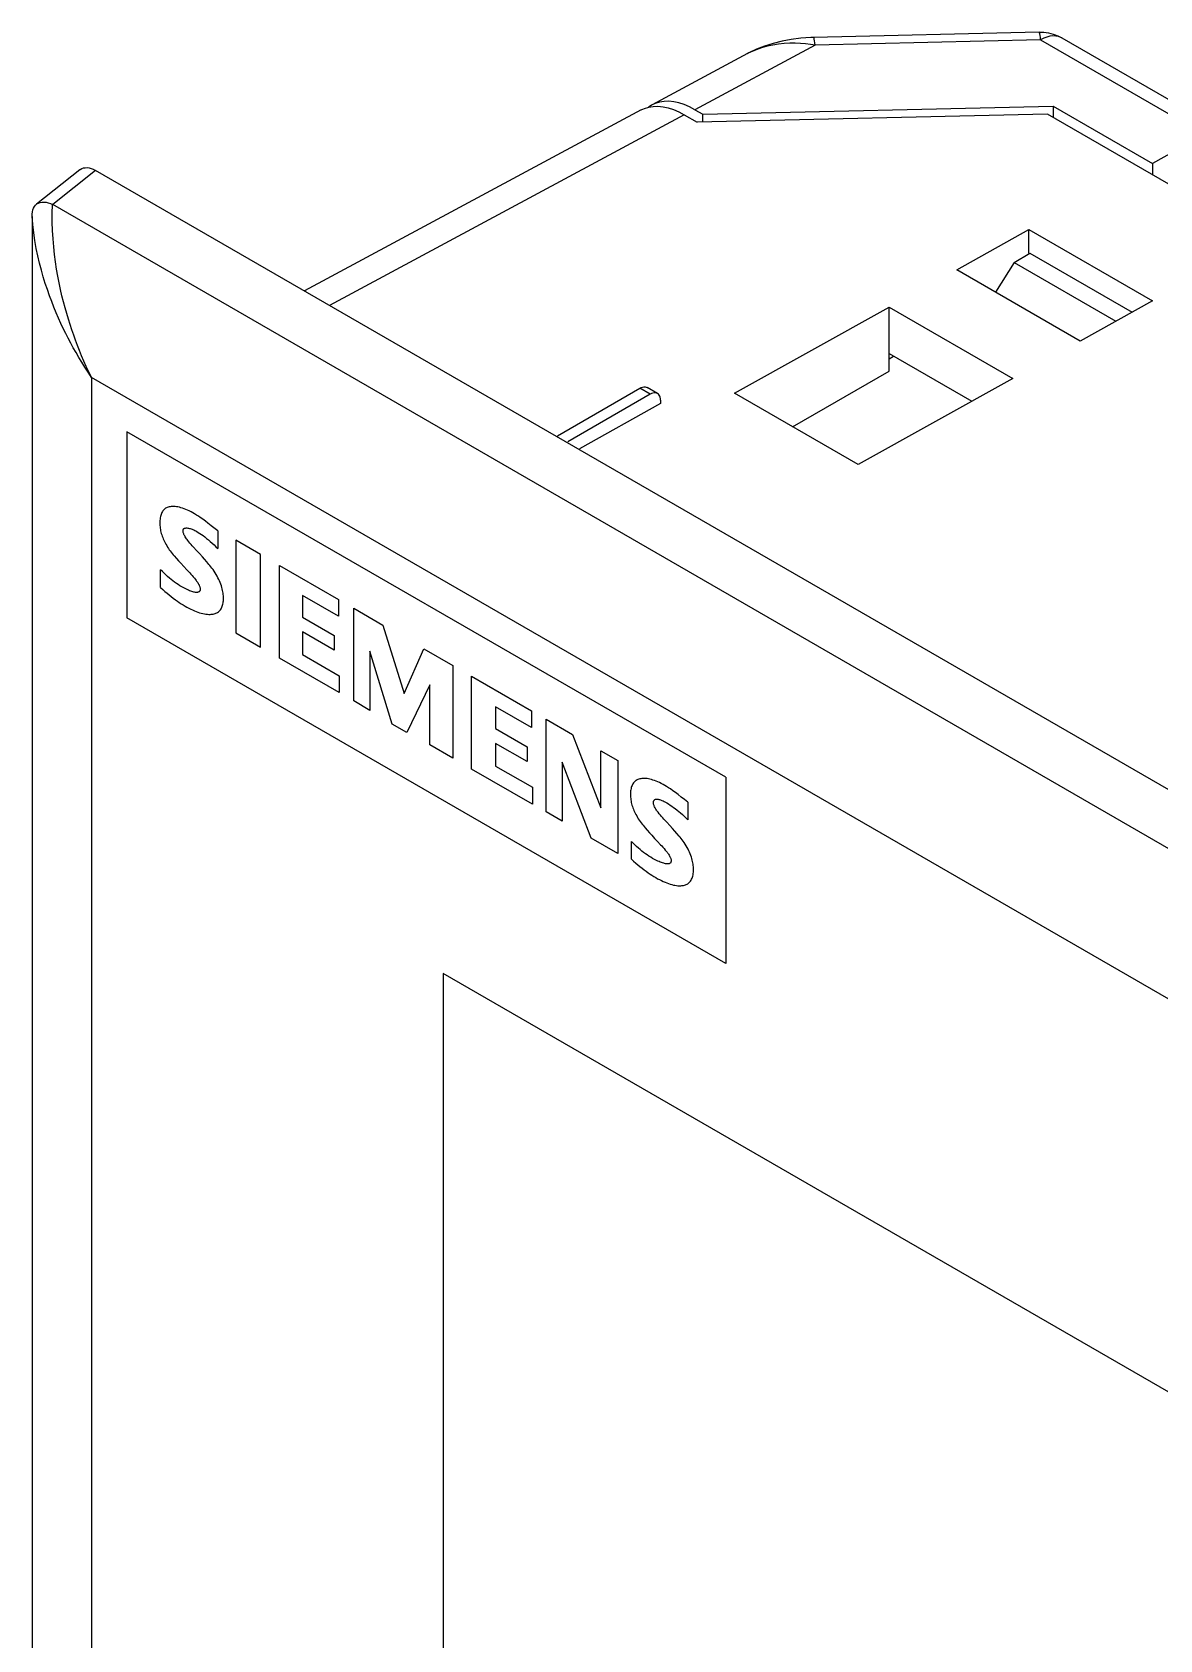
# Model space of a CAD drawing. Extents: x 0 to 420, y 0 to 297.
# Drawn here: x 138 to 176.7, y 170.6 to 225.8 of the extents above; entities that cross this region are included whole.
import ezdxf

# ---------------------------------------------------------------- set-up
doc = ezdxf.new("R2010")
doc.units = 0
doc.header["$LTSCALE"] = 23.1
doc.layers.add('40000_ISO', color=7, linetype='CONTINUOUS')

msp = doc.modelspace()

# ---------------------------------------------------------------- linework, layer by layer
at = {"layer": '40000_ISO', "color": 7, "linetype": 'CONTINUOUS'}
for p, q in [((172.545, 225.802), (164.807, 225.622)), ((172.553, 225.797), (172.545, 225.802)), ((172.545, 225.802), (172.71, 225.797)), ((172.562, 225.776), (172.553, 225.797)), ((172.571, 225.739), (172.562, 225.776)), ((172.71, 225.797), (172.873, 225.774)), ((172.873, 225.774), (173.032, 225.733)), ((164.86, 225.358), (160.736, 223.14)), ((163.022, 225.266), (162.831, 225.199)), ((163.122, 225.322), (162.845, 225.213)), ((163.215, 225.32), (163.022, 225.266)), ((163.415, 225.415), (163.122, 225.322)), ((163.411, 225.361), (163.215, 225.32)), ((163.607, 225.392), (163.411, 225.361)), ((163.724, 225.493), (163.415, 225.415)), ((163.801, 225.411), (163.607, 225.392)), ((164.043, 225.553), (163.724, 225.493)), ((163.992, 225.421), (163.801, 225.411)), ((164.18, 225.422), (163.992, 225.421)), ((164.37, 225.595), (164.043, 225.553)), ((164.361, 225.415), (164.18, 225.422)), ((164.535, 225.401), (164.361, 225.415)), ((164.707, 225.619), (164.37, 225.595)), ((164.701, 225.382), (164.535, 225.401)), ((164.86, 225.358), (164.701, 225.382)), ((164.807, 225.622), (164.707, 225.619)), ((164.814, 225.617), (164.807, 225.622)), ((164.823, 225.596), (164.814, 225.617)), ((164.832, 225.559), (164.823, 225.596)), ((164.842, 225.507), (164.832, 225.559)), ((164.851, 225.439), (164.842, 225.507)), ((164.86, 225.358), (164.851, 225.439)), ((172.599, 225.538), (164.86, 225.358)), ((172.58, 225.687), (172.571, 225.739)), ((172.59, 225.619), (172.58, 225.687)), ((172.599, 225.538), (172.59, 225.619)), ((172.708, 225.592), (172.599, 225.538)), ((172.599, 225.538), (178.223, 222.291)), ((172.816, 225.633), (172.708, 225.592)), ((172.921, 225.659), (172.816, 225.633)), ((173.023, 225.671), (172.921, 225.659)), ((173.12, 225.669), (173.023, 225.671)), ((173.032, 225.733), (173.186, 225.675)), ((173.212, 225.651), (173.12, 225.669)), ((173.186, 225.675), (173.33, 225.602)), ((173.297, 225.619), (173.212, 225.651)), ((173.33, 225.602), (173.297, 225.619)), ((173.33, 225.602), (178.955, 222.354)), ((162.538, 225.065), (159.263, 223.303)), ((162.584, 225.089), (162.531, 225.061)), ((162.647, 225.12), (162.537, 225.064)), ((162.845, 225.213), (162.584, 225.089)), ((162.831, 225.199), (162.647, 225.12)), ((158.891, 223.131), (147.33, 216.915)), ((158.891, 223.131), (159.001, 223.182)), ((159.001, 223.182), (159.148, 223.227)), ((159.236, 223.288), (159.146, 223.227)), ((159.148, 223.227), (159.304, 223.252)), ((159.262, 223.303), (159.236, 223.288)), ((159.372, 223.354), (159.262, 223.303)), ((159.304, 223.252), (159.467, 223.256)), ((159.52, 223.399), (159.372, 223.354)), ((159.467, 223.256), (159.639, 223.239)), ((159.675, 223.424), (159.52, 223.399)), ((159.639, 223.239), (159.815, 223.201)), ((159.839, 223.428), (159.675, 223.424)), ((159.815, 223.201), (159.994, 223.144)), ((160.011, 223.411), (159.839, 223.428)), ((159.994, 223.144), (160.177, 223.066)), ((160.187, 223.373), (160.011, 223.411)), ((160.177, 223.066), (160.364, 222.968)), ((160.366, 223.316), (160.187, 223.373)), ((160.549, 223.238), (160.366, 223.316)), ((160.736, 223.14), (160.549, 223.238)), ((160.736, 223.14), (161.005, 222.985)), ((161.005, 222.985), (173.026, 223.265)), ((173.026, 223.265), (173.026, 222.878)), ((173.026, 223.265), (176.437, 221.295)), ((160.364, 222.968), (148.187, 216.42)), ((160.364, 222.968), (160.81, 222.711)), ((172.831, 222.991), (160.81, 222.711)), ((161.005, 222.715), (161.005, 222.985)), ((194.995, 210.194), (172.831, 222.991)), ((178.223, 222.291), (176.437, 221.295)), ((139.619, 221.076), (138.136, 219.891)), ((140.16, 221.055), (138.691, 219.882)), ((139.62, 221.076), (139.636, 221.088)), ((139.636, 221.088), (139.688, 221.118)), ((139.688, 221.118), (139.745, 221.139)), ((139.745, 221.139), (139.807, 221.149)), ((139.807, 221.149), (139.873, 221.15)), ((139.873, 221.15), (139.941, 221.141)), ((139.941, 221.141), (140.012, 221.122)), ((140.012, 221.122), (140.085, 221.093)), ((140.085, 221.093), (140.16, 221.055)), ((229.402, 169.531), (140.16, 221.055)), ((176.437, 221.295), (176.437, 220.908)), ((137.998, 219.632), (138.015, 219.702)), ((138.015, 219.702), (138.038, 219.764)), ((138.038, 219.764), (138.069, 219.818)), ((138.069, 219.818), (138.107, 219.865)), ((138.107, 219.865), (138.136, 219.891)), ((138.136, 219.891), (138.153, 219.903)), ((138.153, 219.903), (138.205, 219.933)), ((138.205, 219.933), (138.263, 219.954)), ((138.263, 219.954), (138.326, 219.967)), ((138.326, 219.967), (138.394, 219.97)), ((138.394, 219.97), (138.466, 219.963)), ((138.466, 219.963), (138.539, 219.946)), ((138.539, 219.946), (138.615, 219.919)), ((138.615, 219.919), (138.692, 219.882)), ((138.677, 219.581), (138.684, 219.886)), ((227.652, 168.52), (138.691, 219.882)), ((137.987, 219.475), (137.989, 219.557)), ((138.011, 219.196), (137.987, 219.484)), ((137.987, 219.475), (137.987, 151.208)), ((137.989, 219.557), (137.998, 219.632)), ((138.043, 218.916), (138.011, 219.196)), ((138.678, 219.283), (138.677, 219.581)), ((138.687, 218.992), (138.678, 219.283)), ((138.083, 218.644), (138.043, 218.916)), ((138.13, 218.379), (138.083, 218.644)), ((138.704, 218.71), (138.687, 218.992)), ((138.727, 218.436), (138.704, 218.71)), ((169.72, 217.647), (172.194, 219.026)), ((172.194, 218.218), (172.194, 219.026)), ((172.194, 219.026), (176.437, 216.576)), ((138.183, 218.122), (138.13, 218.379)), ((138.241, 217.873), (138.183, 218.122)), ((138.756, 218.17), (138.727, 218.436)), ((138.789, 217.914), (138.756, 218.17)), ((171.687, 217.894), (172.23, 218.218)), ((172.23, 218.218), (175.743, 216.19)), ((138.304, 217.633), (138.241, 217.873)), ((138.369, 217.401), (138.304, 217.633)), ((138.827, 217.666), (138.789, 217.914)), ((138.869, 217.426), (138.827, 217.666)), ((173.962, 215.197), (169.72, 217.647)), ((171.687, 217.894), (171.047, 216.88)), ((171.687, 217.894), (175.181, 215.877)), ((138.438, 217.177), (138.369, 217.401)), ((138.51, 216.961), (138.438, 217.177)), ((138.583, 216.752), (138.51, 216.961)), ((138.913, 217.194), (138.869, 217.426)), ((138.961, 216.97), (138.913, 217.194)), ((139.011, 216.754), (138.961, 216.97)), ((138.659, 216.55), (138.583, 216.752)), ((138.736, 216.355), (138.659, 216.55)), ((139.063, 216.544), (139.011, 216.754)), ((139.117, 216.341), (139.063, 216.544)), ((176.437, 216.576), (173.962, 215.197)), ((138.814, 216.166), (138.736, 216.355)), ((138.894, 215.982), (138.814, 216.166)), ((138.975, 215.804), (138.894, 215.982)), ((139.173, 216.143), (139.117, 216.341)), ((139.23, 215.951), (139.173, 216.143)), ((139.289, 215.764), (139.23, 215.951)), ((162.096, 213.402), (167.399, 216.357)), ((167.399, 214.164), (167.399, 216.357)), ((167.399, 216.357), (171.642, 213.907)), ((139.056, 215.63), (138.975, 215.804)), ((139.14, 215.46), (139.056, 215.63)), ((139.225, 215.292), (139.14, 215.46)), ((139.311, 215.128), (139.225, 215.292)), ((139.35, 215.581), (139.289, 215.764)), ((139.412, 215.401), (139.35, 215.581)), ((139.476, 215.223), (139.412, 215.401)), ((139.4, 214.964), (139.311, 215.128)), ((139.493, 214.8), (139.4, 214.964)), ((139.543, 215.046), (139.476, 215.223)), ((139.588, 214.636), (139.493, 214.8)), ((139.613, 214.869), (139.543, 215.046)), ((139.685, 214.692), (139.613, 214.869)), ((167.399, 214.768), (170.241, 213.127)), ((139.688, 214.469), (139.588, 214.636)), ((139.762, 214.511), (139.685, 214.692)), ((139.794, 214.298), (139.688, 214.469)), ((139.844, 214.327), (139.762, 214.511)), ((139.905, 214.125), (139.794, 214.298)), ((139.93, 214.14), (139.844, 214.327)), ((167.399, 214.587), (167.551, 214.68)), ((140.021, 213.95), (139.905, 214.125)), ((140.021, 213.95), (139.93, 214.14)), ((140.021, 213.95), (140.021, 151.569)), ((223.884, 165.531), (140.021, 213.95)), ((164.088, 212.252), (167.399, 214.164)), ((171.642, 213.907), (166.338, 210.952)), ((156.018, 211.94), (158.846, 213.573)), ((159.2, 213.369), (156.371, 211.736)), ((158.846, 213.573), (158.893, 213.596)), ((159.2, 213.369), (158.846, 213.573)), ((158.893, 213.596), (158.938, 213.612)), ((158.938, 213.612), (158.981, 213.62)), ((158.981, 213.62), (159.022, 213.62)), ((159.022, 213.62), (159.061, 213.612)), ((159.061, 213.612), (159.096, 213.598)), ((159.45, 213.393), (159.096, 213.598)), ((159.247, 213.392), (159.2, 213.369)), ((159.292, 213.408), (159.247, 213.392)), ((159.335, 213.416), (159.292, 213.408)), ((159.376, 213.416), (159.335, 213.416)), ((159.415, 213.408), (159.376, 213.416)), ((159.45, 213.393), (159.415, 213.408)), ((159.48, 213.371), (159.45, 213.393)), ((159.506, 213.341), (159.48, 213.371)), ((159.526, 213.305), (159.506, 213.341)), ((159.541, 213.264), (159.526, 213.305)), ((159.55, 213.217), (159.541, 213.264)), ((159.553, 213.165), (159.55, 213.217)), ((159.553, 213.165), (159.553, 213.048)), ((166.338, 210.952), (162.096, 213.402)), ((159.553, 213.048), (156.777, 211.501)), ((141.242, 212.083), (141.242, 205.689)), ((161.792, 200.218), (141.242, 212.083)), ((142.411, 209.245), (142.399, 209.208)), ((142.424, 209.278), (142.411, 209.245)), ((142.439, 209.31), (142.424, 209.278)), ((142.456, 209.339), (142.439, 209.31)), ((142.474, 209.366), (142.456, 209.339)), ((142.495, 209.391), (142.474, 209.366)), ((142.516, 209.414), (142.495, 209.391)), ((142.54, 209.434), (142.516, 209.414)), ((142.567, 209.453), (142.54, 209.434)), ((142.595, 209.469), (142.567, 209.453)), ((142.625, 209.483), (142.595, 209.469)), ((142.656, 209.494), (142.625, 209.483)), ((142.688, 209.503), (142.656, 209.494)), ((142.721, 209.509), (142.688, 209.503)), ((142.755, 209.514), (142.721, 209.509)), ((142.8, 209.517), (142.755, 209.514)), ((142.845, 209.517), (142.8, 209.517)), ((142.892, 209.514), (142.845, 209.517)), ((142.939, 209.508), (142.892, 209.514)), ((142.987, 209.5), (142.939, 209.508)), ((143.04, 209.488), (142.987, 209.5)), ((143.093, 209.474), (143.04, 209.488)), ((143.147, 209.457), (143.093, 209.474)), ((143.202, 209.438), (143.147, 209.457)), ((143.256, 209.416), (143.202, 209.438)), ((143.318, 209.39), (143.256, 209.416)), ((143.379, 209.362), (143.318, 209.39)), ((143.441, 209.331), (143.379, 209.362)), ((143.502, 209.298), (143.441, 209.331)), ((143.564, 209.263), (143.502, 209.298)), ((143.628, 209.223), (143.564, 209.263)), ((143.692, 209.182), (143.628, 209.223)), ((142.37, 209.04), (142.368, 208.994)), ((142.368, 208.994), (142.368, 208.948)), ((142.368, 208.948), (142.369, 208.905)), ((142.369, 208.905), (142.371, 208.862)), ((142.375, 209.084), (142.37, 209.04)), ((142.371, 208.862), (142.375, 208.818)), ((142.381, 209.127), (142.375, 209.084)), ((142.375, 208.818), (142.381, 208.773)), ((142.389, 209.168), (142.381, 209.127)), ((142.381, 208.773), (142.388, 208.728)), ((142.388, 208.728), (142.397, 208.683)), ((142.399, 209.208), (142.389, 209.168)), ((142.397, 208.683), (142.408, 208.636)), ((143.165, 208.676), (143.166, 208.693)), ((143.166, 208.658), (143.165, 208.676)), ((143.166, 208.693), (143.169, 208.708)), ((143.169, 208.639), (143.166, 208.658)), ((143.169, 208.708), (143.173, 208.722)), ((143.173, 208.722), (143.179, 208.734)), ((143.179, 208.734), (143.186, 208.745)), ((143.186, 208.745), (143.196, 208.755)), ((143.196, 208.755), (143.208, 208.764)), ((143.208, 208.764), (143.22, 208.77)), ((143.22, 208.77), (143.234, 208.774)), ((143.234, 208.774), (143.248, 208.777)), ((143.248, 208.777), (143.273, 208.779)), ((143.273, 208.779), (143.299, 208.779)), ((143.299, 208.779), (143.325, 208.776)), ((143.325, 208.776), (143.352, 208.771)), ((143.352, 208.771), (143.382, 208.765)), ((143.382, 208.765), (143.411, 208.757)), ((143.411, 208.757), (143.442, 208.748)), ((143.442, 208.748), (143.473, 208.737)), ((143.473, 208.737), (143.504, 208.724)), ((143.504, 208.724), (143.536, 208.71)), ((143.536, 208.71), (143.568, 208.695)), ((143.568, 208.695), (143.601, 208.678)), ((143.601, 208.678), (143.634, 208.66)), ((143.634, 208.66), (143.688, 208.627)), ((143.755, 209.139), (143.692, 209.182)), ((143.844, 209.076), (143.755, 209.139)), ((143.933, 209.011), (143.844, 209.076)), ((144.021, 208.944), (143.933, 209.011)), ((144.135, 208.857), (144.021, 208.944)), ((144.362, 208.68), (144.135, 208.857)), ((144.362, 208.68), (144.362, 208.07)), ((142.408, 208.636), (142.42, 208.591)), ((142.42, 208.591), (142.434, 208.545)), ((142.434, 208.545), (142.45, 208.499)), ((142.45, 208.499), (142.467, 208.453)), ((142.467, 208.453), (142.486, 208.408)), ((142.486, 208.408), (142.506, 208.362)), ((142.506, 208.362), (142.527, 208.317)), ((142.527, 208.317), (142.552, 208.268)), ((142.552, 208.268), (142.578, 208.219)), ((142.578, 208.219), (142.605, 208.171)), ((142.605, 208.171), (142.634, 208.124)), ((142.634, 208.124), (142.664, 208.078)), ((143.174, 208.619), (143.169, 208.639)), ((143.18, 208.599), (143.174, 208.619)), ((143.188, 208.578), (143.18, 208.599)), ((143.196, 208.558), (143.188, 208.578)), ((143.205, 208.537), (143.196, 208.558)), ((143.222, 208.504), (143.205, 208.537)), ((143.241, 208.472), (143.222, 208.504)), ((143.26, 208.441), (143.241, 208.472)), ((143.281, 208.41), (143.26, 208.441)), ((143.303, 208.38), (143.281, 208.41)), ((143.325, 208.351), (143.303, 208.38)), ((143.363, 208.303), (143.325, 208.351)), ((143.403, 208.256), (143.363, 208.303)), ((143.443, 208.209), (143.403, 208.256)), ((143.483, 208.164), (143.443, 208.209)), ((143.524, 208.119), (143.483, 208.164)), ((143.625, 208.008), (143.524, 208.119)), ((143.688, 208.627), (143.743, 208.592)), ((143.743, 208.592), (143.797, 208.554)), ((143.797, 208.554), (143.851, 208.515)), ((143.851, 208.515), (143.912, 208.469)), ((143.912, 208.469), (143.973, 208.42)), ((143.973, 208.42), (144.034, 208.37)), ((144.034, 208.37), (144.094, 208.319)), ((144.094, 208.319), (144.162, 208.259)), ((144.162, 208.259), (144.229, 208.197)), ((144.229, 208.197), (144.296, 208.134)), ((144.296, 208.134), (144.362, 208.07)), ((144.978, 208.358), (144.978, 205.175)), ((145.828, 207.867), (144.978, 208.358)), ((142.664, 208.078), (142.695, 208.033)), ((142.695, 208.033), (142.726, 207.989)), ((142.726, 207.989), (142.759, 207.945)), ((142.759, 207.945), (142.793, 207.902)), ((142.793, 207.902), (142.828, 207.86)), ((142.828, 207.86), (142.862, 207.818)), ((142.862, 207.818), (142.936, 207.733)), ((142.936, 207.733), (143.011, 207.649)), ((143.011, 207.649), (143.086, 207.567)), ((143.086, 207.567), (143.189, 207.456)), ((143.727, 207.897), (143.625, 208.008)), ((143.828, 207.786), (143.727, 207.897)), ((143.903, 207.702), (143.828, 207.786)), ((143.977, 207.616), (143.903, 207.702)), ((144.051, 207.529), (143.977, 207.616)), ((145.828, 204.684), (145.828, 207.867)), ((142.397, 206.733), (142.397, 207.342)), ((142.456, 207.282), (142.397, 207.342)), ((142.516, 207.224), (142.456, 207.282)), ((142.576, 207.167), (142.516, 207.224)), ((142.637, 207.112), (142.576, 207.167)), ((142.697, 207.06), (142.637, 207.112)), ((142.757, 207.011), (142.697, 207.06)), ((142.817, 206.963), (142.757, 207.011)), ((143.189, 207.456), (143.293, 207.346)), ((143.293, 207.346), (143.396, 207.234)), ((143.396, 207.234), (143.437, 207.19)), ((143.437, 207.19), (143.477, 207.145)), ((143.477, 207.145), (143.517, 207.099)), ((143.517, 207.099), (143.556, 207.052)), ((143.556, 207.052), (143.595, 207.004)), ((143.595, 207.004), (143.614, 206.98)), ((144.087, 207.485), (144.051, 207.529)), ((144.123, 207.44), (144.087, 207.485)), ((144.159, 207.394), (144.123, 207.44)), ((144.194, 207.348), (144.159, 207.394)), ((144.231, 207.295), (144.194, 207.348)), ((144.266, 207.241), (144.231, 207.295)), ((144.3, 207.185), (144.266, 207.241)), ((144.333, 207.129), (144.3, 207.185)), ((144.364, 207.071), (144.333, 207.129)), ((144.393, 207.013), (144.364, 207.071)), ((144.418, 206.959), (144.393, 207.013)), ((146.473, 204.312), (146.473, 207.495)), ((146.473, 207.495), (148.497, 206.326)), ((142.397, 206.733), (142.47, 206.667)), ((142.47, 206.667), (142.544, 206.602)), ((142.544, 206.602), (142.618, 206.539)), ((142.618, 206.539), (142.692, 206.478)), ((142.692, 206.478), (142.761, 206.422)), ((142.878, 206.918), (142.817, 206.963)), ((142.939, 206.875), (142.878, 206.918)), ((143, 206.834), (142.939, 206.875)), ((143.061, 206.796), (143, 206.834)), ((143.122, 206.759), (143.061, 206.796)), ((143.169, 206.732), (143.122, 206.759)), ((143.216, 206.707), (143.169, 206.732)), ((143.263, 206.683), (143.216, 206.707)), ((143.305, 206.662), (143.263, 206.683)), ((143.348, 206.643), (143.305, 206.662)), ((143.39, 206.625), (143.348, 206.643)), ((143.428, 206.61), (143.39, 206.625)), ((143.465, 206.597), (143.428, 206.61)), ((143.502, 206.586), (143.465, 206.597)), ((143.531, 206.578), (143.502, 206.586)), ((143.56, 206.572), (143.531, 206.578)), ((143.588, 206.568), (143.56, 206.572)), ((143.615, 206.566), (143.588, 206.568)), ((143.614, 206.98), (143.633, 206.955)), ((143.642, 206.566), (143.615, 206.566)), ((143.633, 206.955), (143.651, 206.93)), ((143.658, 206.567), (143.642, 206.566)), ((143.651, 206.93), (143.668, 206.904)), ((143.674, 206.57), (143.658, 206.567)), ((143.668, 206.904), (143.685, 206.877)), ((143.689, 206.575), (143.674, 206.57)), ((143.685, 206.877), (143.7, 206.85)), ((143.702, 206.581), (143.689, 206.575)), ((143.7, 206.85), (143.715, 206.821)), ((143.715, 206.589), (143.702, 206.581)), ((143.715, 206.821), (143.724, 206.802)), ((143.727, 206.599), (143.715, 206.589)), ((143.724, 206.802), (143.732, 206.782)), ((143.735, 206.61), (143.727, 206.599)), ((143.732, 206.782), (143.739, 206.762)), ((143.742, 206.622), (143.735, 206.61)), ((143.739, 206.762), (143.745, 206.742)), ((143.748, 206.636), (143.742, 206.622)), ((143.745, 206.742), (143.75, 206.722)), ((143.752, 206.651), (143.748, 206.636)), ((143.75, 206.722), (143.753, 206.703)), ((143.754, 206.668), (143.752, 206.651)), ((143.753, 206.703), (143.755, 206.685)), ((143.755, 206.685), (143.754, 206.668)), ((144.441, 206.904), (144.418, 206.959)), ((144.462, 206.849), (144.441, 206.904)), ((144.481, 206.794), (144.462, 206.849)), ((144.498, 206.739), (144.481, 206.794)), ((144.512, 206.685), (144.498, 206.739)), ((144.523, 206.637), (144.512, 206.685)), ((144.532, 206.59), (144.523, 206.637)), ((144.54, 206.543), (144.532, 206.59)), ((144.545, 206.497), (144.54, 206.543)), ((144.549, 206.452), (144.545, 206.497)), ((144.551, 206.407), (144.549, 206.452)), ((147.265, 206.462), (147.265, 205.717)), ((148.497, 205.751), (147.265, 206.462)), ((142.761, 206.422), (142.831, 206.368)), ((142.831, 206.368), (142.901, 206.316)), ((142.901, 206.316), (142.971, 206.266)), ((142.971, 206.266), (143.037, 206.221)), ((143.037, 206.221), (143.103, 206.178)), ((143.103, 206.178), (143.169, 206.136)), ((143.169, 206.136), (143.235, 206.097)), ((143.235, 206.097), (143.3, 206.06)), ((143.3, 206.06), (143.365, 206.025)), ((143.365, 206.025), (143.43, 205.992)), ((143.43, 205.992), (143.494, 205.962)), ((143.494, 205.962), (143.559, 205.934)), ((143.559, 205.934), (143.618, 205.91)), ((143.618, 205.91), (143.676, 205.889)), ((144.352, 205.88), (144.379, 205.898)), ((144.379, 205.898), (144.404, 205.92)), ((144.404, 205.92), (144.428, 205.944)), ((144.428, 205.944), (144.449, 205.97)), ((144.449, 205.97), (144.469, 205.999)), ((144.469, 205.999), (144.487, 206.03)), ((144.487, 206.03), (144.502, 206.063)), ((144.502, 206.063), (144.514, 206.096)), ((144.514, 206.096), (144.525, 206.13)), ((144.525, 206.13), (144.533, 206.165)), ((144.533, 206.165), (144.54, 206.203)), ((144.54, 206.203), (144.546, 206.241)), ((144.546, 206.241), (144.549, 206.281)), ((144.549, 206.281), (144.551, 206.321)), ((144.552, 206.363), (144.551, 206.407)), ((144.551, 206.321), (144.552, 206.363)), ((148.497, 206.326), (148.497, 205.751)), ((149.025, 202.839), (149.025, 206.022)), ((149.025, 206.022), (150.022, 205.446)), ((161.792, 193.824), (141.242, 205.689)), ((143.676, 205.889), (143.734, 205.869)), ((143.734, 205.869), (143.791, 205.853)), ((143.791, 205.853), (143.848, 205.839)), ((143.848, 205.839), (143.9, 205.828)), ((143.9, 205.828), (143.952, 205.82)), ((143.952, 205.82), (144.003, 205.814)), ((144.003, 205.814), (144.053, 205.812)), ((144.053, 205.812), (144.102, 205.812)), ((144.102, 205.812), (144.136, 205.814)), ((144.136, 205.814), (144.17, 205.817)), ((144.17, 205.817), (144.203, 205.822)), ((144.203, 205.822), (144.235, 205.83)), ((144.235, 205.83), (144.266, 205.839)), ((144.266, 205.839), (144.296, 205.85)), ((144.296, 205.85), (144.325, 205.864)), ((144.325, 205.864), (144.352, 205.88)), ((147.265, 205.717), (148.35, 205.09)), ((150.022, 205.446), (150.755, 203.093)), ((144.978, 205.175), (145.828, 204.684)), ((147.265, 205.209), (147.265, 204.43)), ((148.35, 204.582), (147.265, 205.209)), ((148.35, 205.09), (148.35, 204.582)), ((148.526, 203.126), (146.473, 204.312)), ((147.265, 204.43), (148.526, 203.702)), ((149.582, 204.549), (149.582, 202.517)), ((150.344, 202.043), (149.582, 204.549)), ((150.755, 203.093), (151.429, 204.633)), ((151.429, 204.633), (152.426, 204.058)), ((148.526, 203.702), (148.526, 203.126)), ((152.426, 204.058), (152.426, 200.875)), ((151.634, 203.397), (150.843, 201.755)), ((151.634, 201.332), (151.634, 203.397)), ((153.071, 200.502), (153.071, 203.685)), ((153.071, 203.685), (155.124, 202.5)), ((149.582, 202.517), (149.025, 202.839)), ((153.893, 202.635), (153.893, 201.89)), ((155.124, 201.924), (153.893, 202.635)), ((150.843, 201.755), (150.344, 202.043)), ((155.124, 202.5), (155.124, 201.924)), ((155.623, 199.029), (155.623, 202.212)), ((155.623, 202.212), (156.532, 201.687)), ((153.893, 201.89), (154.978, 201.264)), ((156.532, 201.687), (157.5, 199.165)), ((152.426, 200.875), (151.634, 201.332)), ((153.893, 201.383), (153.893, 200.604)), ((154.978, 200.756), (153.893, 201.383)), ((154.978, 201.264), (154.978, 200.756)), ((157.5, 199.165), (157.5, 201.129)), ((157.5, 201.129), (158.086, 200.79)), ((155.154, 199.3), (153.071, 200.502)), ((153.893, 200.604), (155.154, 199.876)), ((156.18, 200.739), (156.18, 198.707)), ((157.177, 198.132), (156.18, 200.739)), ((158.086, 200.79), (158.086, 197.607)), ((155.154, 199.876), (155.154, 199.3)), ((158.541, 199.83), (158.533, 199.791)), ((158.551, 199.869), (158.541, 199.83)), ((158.563, 199.905), (158.551, 199.869)), ((158.576, 199.938), (158.563, 199.905)), ((158.591, 199.968), (158.576, 199.938)), ((158.608, 199.997), (158.591, 199.968)), ((158.627, 200.024), (158.608, 199.997)), ((158.647, 200.048), (158.627, 200.024)), ((158.669, 200.071), (158.647, 200.048)), ((158.692, 200.091), (158.669, 200.071)), ((158.719, 200.11), (158.692, 200.091)), ((158.748, 200.126), (158.719, 200.11)), ((158.778, 200.14), (158.748, 200.126)), ((158.809, 200.152), (158.778, 200.14)), ((158.841, 200.161), (158.809, 200.152)), ((158.874, 200.168), (158.841, 200.161)), ((158.908, 200.173), (158.874, 200.168)), ((158.952, 200.177), (158.908, 200.173)), ((158.997, 200.178), (158.952, 200.177)), ((159.043, 200.176), (158.997, 200.178)), ((159.09, 200.171), (159.043, 200.176)), ((159.137, 200.164), (159.09, 200.171)), ((159.189, 200.153), (159.137, 200.164)), ((159.241, 200.14), (159.189, 200.153)), ((159.294, 200.124), (159.241, 200.14)), ((159.347, 200.106), (159.294, 200.124)), ((159.4, 200.086), (159.347, 200.106)), ((159.46, 200.061), (159.4, 200.086)), ((159.519, 200.034), (159.46, 200.061)), ((159.579, 200.005), (159.519, 200.034)), ((159.639, 199.973), (159.579, 200.005)), ((159.699, 199.939), (159.639, 199.973)), ((159.763, 199.9), (159.699, 199.939)), ((159.827, 199.859), (159.763, 199.9)), ((159.891, 199.816), (159.827, 199.859)), ((161.792, 200.218), (161.792, 193.824)), ((158.523, 199.706), (158.521, 199.662)), ((158.521, 199.662), (158.521, 199.616)), ((158.521, 199.616), (158.522, 199.574)), ((158.522, 199.574), (158.524, 199.531)), ((158.527, 199.749), (158.523, 199.706)), ((158.524, 199.531), (158.529, 199.487)), ((158.533, 199.791), (158.527, 199.749)), ((158.529, 199.487), (158.534, 199.443)), ((158.534, 199.443), (158.542, 199.398)), ((158.542, 199.398), (158.551, 199.353)), ((158.551, 199.353), (158.562, 199.307)), ((158.562, 199.307), (158.574, 199.262)), ((159.311, 199.358), (159.313, 199.377)), ((159.311, 199.339), (159.311, 199.358)), ((159.313, 199.317), (159.311, 199.339)), ((159.313, 199.377), (159.317, 199.394)), ((159.317, 199.294), (159.313, 199.317)), ((159.317, 199.394), (159.323, 199.409)), ((159.323, 199.271), (159.317, 199.294)), ((159.323, 199.409), (159.331, 199.423)), ((159.331, 199.423), (159.34, 199.436)), ((159.34, 199.436), (159.35, 199.446)), ((159.35, 199.446), (159.361, 199.455)), ((159.361, 199.455), (159.377, 199.463)), ((159.377, 199.463), (159.394, 199.468)), ((159.394, 199.468), (159.412, 199.47)), ((159.412, 199.47), (159.431, 199.47)), ((159.431, 199.47), (159.451, 199.468)), ((159.451, 199.468), (159.472, 199.465)), ((159.472, 199.465), (159.493, 199.46)), ((159.493, 199.46), (159.514, 199.454)), ((159.514, 199.454), (159.556, 199.44)), ((159.556, 199.44), (159.599, 199.423)), ((159.599, 199.423), (159.641, 199.404)), ((159.641, 199.404), (159.684, 199.383)), ((159.684, 199.383), (159.726, 199.361)), ((159.726, 199.361), (159.769, 199.337)), ((159.769, 199.337), (159.827, 199.302)), ((159.827, 199.302), (159.884, 199.265)), ((159.979, 199.755), (159.891, 199.816)), ((160.067, 199.691), (159.979, 199.755)), ((160.155, 199.626), (160.067, 199.691)), ((160.267, 199.541), (160.155, 199.626)), ((160.379, 199.454), (160.267, 199.541)), ((160.491, 199.368), (160.379, 199.454)), ((160.491, 199.368), (160.491, 198.758)), ((156.18, 198.707), (155.623, 199.029)), ((158.574, 199.262), (158.589, 199.216)), ((158.589, 199.216), (158.605, 199.17)), ((158.605, 199.17), (158.622, 199.125)), ((158.622, 199.125), (158.641, 199.079)), ((158.641, 199.079), (158.661, 199.033)), ((158.661, 199.033), (158.683, 198.988)), ((158.683, 198.988), (158.708, 198.939)), ((158.708, 198.939), (158.735, 198.89)), ((158.735, 198.89), (158.762, 198.842)), ((158.762, 198.842), (158.791, 198.795)), ((158.791, 198.795), (158.821, 198.748)), ((158.821, 198.748), (158.852, 198.703)), ((159.331, 199.248), (159.323, 199.271)), ((159.34, 199.224), (159.331, 199.248)), ((159.351, 199.2), (159.34, 199.224)), ((159.365, 199.172), (159.351, 199.2)), ((159.38, 199.144), (159.365, 199.172)), ((159.397, 199.118), (159.38, 199.144)), ((159.414, 199.091), (159.397, 199.118)), ((159.432, 199.066), (159.414, 199.091)), ((159.451, 199.04), (159.432, 199.066)), ((159.47, 199.016), (159.451, 199.04)), ((159.508, 198.967), (159.47, 199.016)), ((159.548, 198.92), (159.508, 198.967)), ((159.588, 198.874), (159.548, 198.92)), ((159.628, 198.829), (159.588, 198.874)), ((159.668, 198.784), (159.628, 198.829)), ((159.769, 198.675), (159.668, 198.784)), ((159.884, 199.265), (159.942, 199.227)), ((159.942, 199.227), (160, 199.186)), ((160, 199.186), (160.06, 199.141)), ((160.06, 199.141), (160.121, 199.093)), ((160.121, 199.093), (160.181, 199.044)), ((160.181, 199.044), (160.24, 198.993)), ((160.24, 198.993), (160.304, 198.937)), ((160.304, 198.937), (160.367, 198.879)), ((160.367, 198.879), (160.429, 198.819)), ((160.429, 198.819), (160.491, 198.758)), ((158.852, 198.703), (158.884, 198.659)), ((158.884, 198.659), (158.919, 198.613)), ((158.919, 198.613), (158.954, 198.569)), ((158.954, 198.569), (158.989, 198.525)), ((158.989, 198.525), (159.026, 198.482)), ((159.026, 198.482), (159.1, 198.397)), ((159.1, 198.397), (159.174, 198.313)), ((159.174, 198.313), (159.25, 198.23)), ((159.25, 198.23), (159.352, 198.121)), ((159.87, 198.565), (159.769, 198.675)), ((159.97, 198.455), (159.87, 198.565)), ((160.045, 198.372), (159.97, 198.455)), ((160.118, 198.288), (160.045, 198.372)), ((160.191, 198.202), (160.118, 198.288)), ((160.226, 198.16), (160.191, 198.202)), ((158.086, 197.607), (157.177, 198.132)), ((158.555, 197.404), (158.555, 198.013)), ((158.614, 197.954), (158.555, 198.013)), ((158.674, 197.896), (158.614, 197.954)), ((158.734, 197.839), (158.674, 197.896)), ((158.795, 197.785), (158.734, 197.839)), ((158.854, 197.734), (158.795, 197.785)), ((158.914, 197.685), (158.854, 197.734)), ((158.975, 197.637), (158.914, 197.685)), ((159.035, 197.592), (158.975, 197.637)), ((159.352, 198.121), (159.454, 198.012)), ((159.454, 198.012), (159.557, 197.903)), ((159.557, 197.903), (159.597, 197.859)), ((159.597, 197.859), (159.638, 197.814)), ((159.638, 197.814), (159.679, 197.768)), ((159.679, 197.768), (159.718, 197.721)), ((159.718, 197.721), (159.757, 197.674)), ((159.757, 197.674), (159.777, 197.649)), ((159.777, 197.649), (159.795, 197.625)), ((159.795, 197.625), (159.813, 197.6)), ((160.261, 198.116), (160.226, 198.16)), ((160.295, 198.072), (160.261, 198.116)), ((160.329, 198.027), (160.295, 198.072)), ((160.366, 197.974), (160.329, 198.027)), ((160.401, 197.921), (160.366, 197.974)), ((160.435, 197.866), (160.401, 197.921)), ((160.467, 197.81), (160.435, 197.866)), ((160.497, 197.753), (160.467, 197.81)), ((160.526, 197.695), (160.497, 197.753)), ((160.55, 197.642), (160.526, 197.695)), ((160.573, 197.587), (160.55, 197.642)), ((158.555, 197.404), (158.628, 197.339)), ((158.628, 197.339), (158.701, 197.275)), ((158.701, 197.275), (158.775, 197.212)), ((158.775, 197.212), (158.849, 197.151)), ((158.849, 197.151), (158.918, 197.096)), ((158.918, 197.096), (158.988, 197.043)), ((159.096, 197.55), (159.035, 197.592)), ((159.156, 197.509), (159.096, 197.55)), ((159.217, 197.471), (159.156, 197.509)), ((159.278, 197.435), (159.217, 197.471)), ((159.324, 197.409), (159.278, 197.435)), ((159.37, 197.385), (159.324, 197.409)), ((159.416, 197.361), (159.37, 197.385)), ((159.459, 197.341), (159.416, 197.361)), ((159.502, 197.322), (159.459, 197.341)), ((159.545, 197.304), (159.502, 197.322)), ((159.585, 197.289), (159.545, 197.304)), ((159.625, 197.276), (159.585, 197.289)), ((159.664, 197.264), (159.625, 197.276)), ((159.693, 197.257), (159.664, 197.264)), ((159.722, 197.251), (159.693, 197.257)), ((159.751, 197.246), (159.722, 197.251)), ((159.779, 197.244), (159.751, 197.246)), ((159.806, 197.244), (159.779, 197.244)), ((159.822, 197.245), (159.806, 197.244)), ((159.813, 197.6), (159.831, 197.574)), ((159.837, 197.247), (159.822, 197.245)), ((159.831, 197.574), (159.848, 197.548)), ((159.852, 197.251), (159.837, 197.247)), ((159.848, 197.548), (159.864, 197.52)), ((159.866, 197.257), (159.852, 197.251)), ((159.864, 197.52), (159.878, 197.492)), ((159.879, 197.265), (159.866, 197.257)), ((159.878, 197.492), (159.887, 197.473)), ((159.891, 197.275), (159.879, 197.265)), ((159.887, 197.473), (159.896, 197.453)), ((159.899, 197.285), (159.891, 197.275)), ((159.896, 197.453), (159.903, 197.434)), ((159.906, 197.297), (159.899, 197.285)), ((159.903, 197.434), (159.909, 197.414)), ((159.912, 197.311), (159.906, 197.297)), ((159.909, 197.414), (159.914, 197.395)), ((159.916, 197.325), (159.912, 197.311)), ((159.914, 197.395), (159.917, 197.376)), ((159.918, 197.341), (159.916, 197.325)), ((159.917, 197.376), (159.919, 197.359)), ((159.919, 197.359), (159.918, 197.341)), ((160.594, 197.533), (160.573, 197.587)), ((160.613, 197.479), (160.594, 197.533)), ((160.63, 197.425), (160.613, 197.479)), ((160.644, 197.371), (160.63, 197.425)), ((160.655, 197.324), (160.644, 197.371)), ((160.664, 197.277), (160.655, 197.324)), ((160.671, 197.231), (160.664, 197.277)), ((160.677, 197.185), (160.671, 197.231)), ((160.681, 197.141), (160.677, 197.185)), ((160.683, 197.096), (160.681, 197.141)), ((160.684, 197.053), (160.683, 197.096)), ((158.988, 197.043), (159.057, 196.991)), ((159.057, 196.991), (159.127, 196.941)), ((159.127, 196.941), (159.193, 196.896)), ((159.193, 196.896), (159.258, 196.853)), ((159.258, 196.853), (159.324, 196.812)), ((159.324, 196.812), (159.39, 196.773)), ((159.39, 196.773), (159.455, 196.737)), ((159.455, 196.737), (159.519, 196.703)), ((159.519, 196.703), (159.584, 196.67)), ((159.584, 196.67), (159.648, 196.64)), ((159.648, 196.64), (159.712, 196.612)), ((159.712, 196.612), (159.77, 196.589)), ((159.77, 196.589), (159.828, 196.568)), ((159.828, 196.568), (159.885, 196.549)), ((159.885, 196.549), (159.942, 196.533)), ((159.942, 196.533), (159.999, 196.519)), ((159.999, 196.519), (160.05, 196.509)), ((160.347, 196.507), (160.378, 196.514)), ((160.378, 196.514), (160.408, 196.524)), ((160.408, 196.524), (160.437, 196.535)), ((160.437, 196.535), (160.465, 196.549)), ((160.465, 196.549), (160.492, 196.565)), ((160.492, 196.565), (160.518, 196.584)), ((160.518, 196.584), (160.542, 196.606)), ((160.542, 196.606), (160.565, 196.631)), ((160.565, 196.631), (160.586, 196.657)), ((160.586, 196.657), (160.605, 196.686)), ((160.605, 196.686), (160.622, 196.718)), ((160.622, 196.718), (160.637, 196.751)), ((160.637, 196.751), (160.65, 196.789)), ((160.65, 196.789), (160.661, 196.828)), ((160.661, 196.828), (160.67, 196.87)), ((160.67, 196.87), (160.676, 196.914)), ((160.676, 196.914), (160.681, 196.959)), ((160.681, 196.959), (160.684, 197.005)), ((160.684, 197.005), (160.684, 197.053)), ((160.05, 196.509), (160.101, 196.502)), ((160.101, 196.502), (160.151, 196.496)), ((160.151, 196.496), (160.201, 196.494)), ((160.201, 196.494), (160.249, 196.495)), ((160.249, 196.495), (160.282, 196.497)), ((160.282, 196.497), (160.315, 196.501)), ((160.315, 196.501), (160.347, 196.507)), ((152.091, 193.484), (152.091, 164.498)), ((196.639, 167.764), (152.091, 193.484))]:
    msp.add_line(p, q, dxfattribs=at)

doc.saveas('drawing.dxf')
